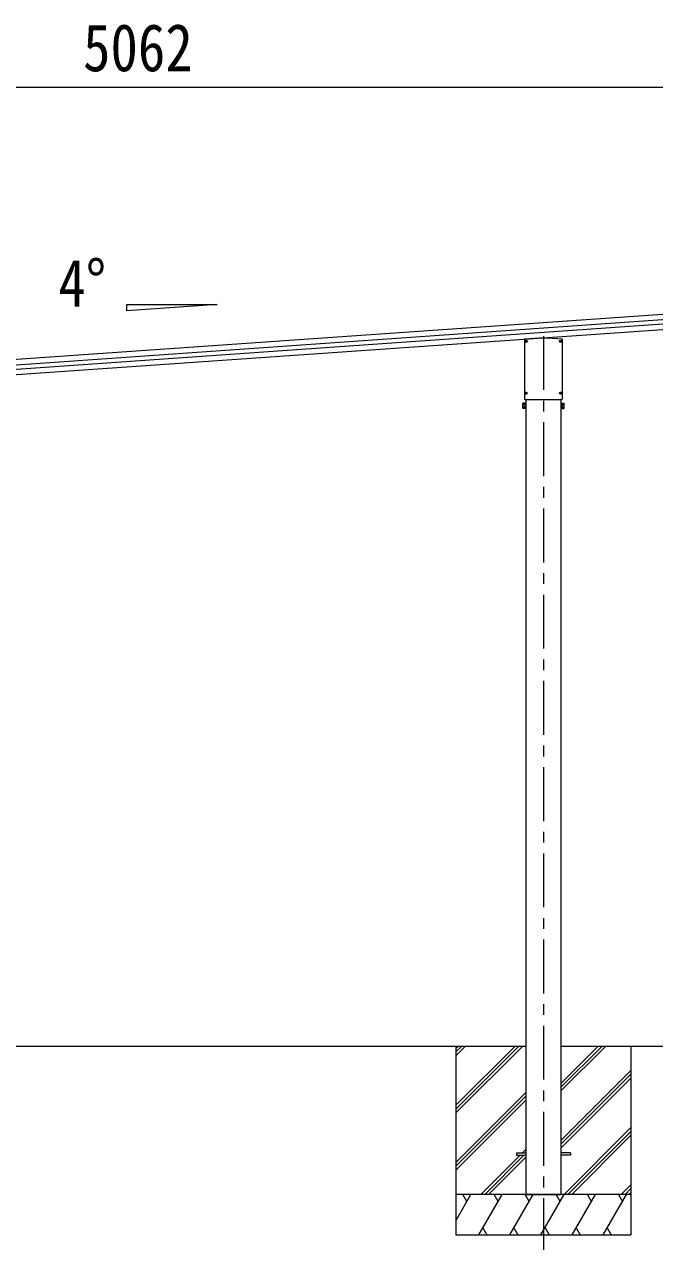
# Model space of a CAD drawing. Units: millimetres at full size; details may follow other scales. Extents: x -11243 to 11243, y -7760 to 7760.
# Drawn here: x 5141 to 7480, y -5141 to -622 of the extents above; entities that cross this region are included whole.
import ezdxf
from ezdxf.enums import TextEntityAlignment as Align

# ---------------------------------------------------------------- set-up
doc = ezdxf.new("R2010")
doc.units = ezdxf.units.MM
doc.header["$LTSCALE"] = 40
for name, pattern in [('CHAIN1', [8, 5, -1, 1, -1]), ('DASHED1', [1.8, 1.2, -0.6]), ('USER1', [13, 10, -1, 1, -1]), ('USER2', [15, 10, -1, 1, -1, 1, -1])]:
    doc.linetypes.add(name, pattern=pattern)
for name, color, linetype, lineweight in [('0-0_0', 7, 'Continuous', 9), ('0-1_本体', 5, 'CHAIN1', 9), ('0-3_ELV2', 4, 'Continuous', 9), ('0-6_OTH_LINE', 6, 'Continuous', 9), ('0-7_SHAPE', 4, 'Continuous', 9)]:
    doc.layers.add(name, color=color, linetype=linetype, lineweight=lineweight)
doc.styles.add('ＭＳ ゴシック', font='')
doc.styles.get('ＭＳ ゴシック').set_extended_font_data('MS Gothic')

msp = doc.modelspace()

# ---------------------------------------------------------------- linework, layer by layer
at = {"layer": '0-0_0'}
for p, q in [((7002.38, -4415.51), (4232.47, -4415.51)), ((6742.38, -4415.51), (6742.38, -5115.5)), ((6742.38, -4634.48), (6961.36, -4415.51)), ((6742.38, -4648.62), (6975.51, -4415.51)), ((6742.38, -4662.77), (6989.65, -4415.51)), ((6742.38, -4450.64), (6777.52, -4415.51)), ((6742.38, -4436.49), (6763.37, -4415.51)), ((6742.38, -4422.35), (6749.23, -4415.51)), ((8124.86, -4415.51), (7132.38, -4415.51)), ((7132.38, -4581.14), (7298.02, -4415.51)), ((7132.38, -4566.99), (7283.87, -4415.51)), ((7132.38, -4552.85), (7269.73, -4415.51)), ((7392.38, -4415.51), (7392.38, -5115.5)), ((7132.38, -4764.98), (7392.38, -4504.98)), ((7132.38, -4779.12), (7392.38, -4519.13)), ((7132.38, -4793.27), (7392.38, -4533.27)), ((6742.38, -4846.61), (7002.38, -4586.62)), ((6742.38, -4860.76), (7002.38, -4600.76)), ((6742.38, -4874.9), (7002.38, -4614.9)), ((7143.99, -4965.51), (7392.38, -4717.12)), ((7158.13, -4965.51), (7392.38, -4731.26)), ((7172.28, -4965.51), (7392.38, -4745.4)), ((6835.63, -4965.51), (6981.13, -4820.01)), ((6849.77, -4965.51), (6995.27, -4820.01)), ((6863.91, -4965.51), (7002.38, -4827.03)), ((6990.13, -4811.01), (7002.38, -4798.75)), ((6742.38, -5062.76), (6798.53, -4965.5)), ((7392.38, -4965.51), (6742.38, -4965.51)), ((6783.53, -4991.49), (6768.53, -4965.5)), ((6827.4, -5115.5), (6914, -4965.5)), ((6899, -4991.49), (6884, -4965.51)), ((6942.87, -5115.5), (7029.47, -4965.51)), ((7014.47, -4991.49), (6999.47, -4965.5)), ((7058.34, -5115.5), (7144.94, -4965.51)), ((7129.94, -4991.49), (7114.94, -4965.5)), ((7173.81, -5115.5), (7260.41, -4965.51)), ((7245.41, -4991.49), (7230.41, -4965.5)), ((7289.28, -5115.5), (7375.88, -4965.51)), ((7345.88, -4965.51), (7360.88, -4991.49)), ((7356.13, -4965.51), (7392.38, -4929.25)), ((7370.27, -4965.51), (7392.38, -4943.39)), ((7384.41, -4965.51), (7392.38, -4957.53)), ((6842.4, -5089.53), (6857.4, -5115.5)), ((6957.87, -5089.52), (6972.87, -5115.5)), ((7073.34, -5089.52), (7088.34, -5115.5)), ((7188.81, -5089.53), (7203.81, -5115.5)), ((7304.28, -5089.53), (7319.28, -5115.5)), ((6742.38, -5115.5), (7392.38, -5115.5))]:
    msp.add_line(p, q, dxfattribs=at)
at = {"layer": '0-0_0', "linetype": 'USER1'}
msp.add_line((7002.42, -4965.51), (7132.42, -4965.51), dxfattribs=at)
at = {"layer": '0-0_0', "linetype": 'DASHED1'}
msp.add_line((7017.38, -4965.51), (7117.38, -4965.51), dxfattribs=at)
at = {"layer": '0-1_本体'}
msp.add_line((7067.42, -1779.13), (7067.42, -5208.89), dxfattribs=at)
at = {"layer": '0-3_ELV2'}
for p, q in [((3142.42, -2002.97), (8004.98, -1662.97)), ((3143.84, -2023.28), (8006.4, -1683.28)), ((8007.6, -1700.49), (3145.04, -2040.51)), ((8009.02, -1720.8), (3146.46, -2060.82)), ((6997.24, -1791.76), (6997.24, -2012.4)), ((7001.18, -1797.92), (7002.29, -1797.9)), ((7001.18, -1798.92), (7002.29, -1798.94)), ((7002.29, -1797.9), (7002.81, -1797.8)), ((7002.29, -1798.94), (7002.81, -1799.04)), ((7002.91, -1797.28), (7002.81, -1797.8)), ((7002.91, -1799.56), (7002.81, -1799.04)), ((7002.92, -1796.18), (7002.91, -1797.28)), ((7002.92, -1800.67), (7002.91, -1799.56)), ((7003.92, -1796.18), (7003.94, -1797.28)), ((7003.92, -1800.67), (7003.94, -1799.56)), ((7003.94, -1797.28), (7004.04, -1797.8)), ((7003.94, -1799.56), (7004.04, -1799.04)), ((7004.56, -1797.9), (7004.04, -1797.8)), ((7004.56, -1798.94), (7004.04, -1799.04)), ((7005.67, -1797.92), (7004.56, -1797.9)), ((7005.67, -1798.92), (7004.56, -1798.94)), ((7051.87, -1786.54), (7051.9, -1787.54)), ((7082.98, -1786.54), (7082.95, -1787.54)), ((7136.21, -1790.26), (7082.98, -1786.54)), ((7129.18, -1797.92), (7130.29, -1797.9)), ((7129.18, -1798.92), (7130.29, -1798.94)), ((7130.29, -1797.9), (7130.81, -1797.8)), ((7130.29, -1798.94), (7130.81, -1799.04)), ((7130.91, -1797.28), (7130.81, -1797.8)), ((7130.91, -1799.56), (7130.81, -1799.04)), ((7130.92, -1796.18), (7130.91, -1797.28)), ((7130.92, -1800.67), (7130.91, -1799.56)), ((7131.92, -1796.18), (7131.94, -1797.28)), ((7131.92, -1800.67), (7131.94, -1799.56)), ((7131.94, -1797.28), (7132.04, -1797.8)), ((7131.94, -1799.56), (7132.04, -1799.04)), ((7132.56, -1797.9), (7132.04, -1797.8)), ((7132.56, -1798.94), (7132.04, -1799.04)), ((7133.67, -1797.92), (7132.56, -1797.9)), ((7133.67, -1798.92), (7132.56, -1798.94)), ((7137.61, -2012.4), (7137.61, -1791.76)), ((6990.92, -2029.22), (6991.68, -2027.91)), ((6990.92, -2046.22), (6990.92, -2029.22)), ((6997.92, -2027.91), (6991.68, -2027.91)), ((6997.92, -2032.81), (6991.68, -2032.81)), ((6997.92, -2027.91), (6997.92, -2047.54)), ((7000.42, -2028.4), (6997.92, -2028.4)), ((6998.74, -2013.9), (7136.11, -2013.9)), ((7002.42, -2027.1), (7000.42, -2027.1)), ((7001.18, -1990.42), (7002.29, -1990.4)), ((7001.18, -1991.42), (7002.29, -1991.44)), ((7002.29, -1990.4), (7002.81, -1990.3)), ((7002.29, -1991.44), (7002.81, -1991.54)), ((7002.42, -2013.9), (7002.42, -4965.51)), ((7002.91, -1989.78), (7002.81, -1990.3)), ((7002.91, -1992.06), (7002.81, -1991.54)), ((7002.92, -1988.68), (7002.91, -1989.78)), ((7002.92, -1993.17), (7002.91, -1992.06)), ((7003.92, -1988.68), (7003.94, -1989.78)), ((7003.92, -1993.17), (7003.94, -1992.06)), ((7003.94, -1989.78), (7004.04, -1990.3)), ((7003.94, -1992.06), (7004.04, -1991.54)), ((7004.56, -1990.4), (7004.04, -1990.3)), ((7004.56, -1991.44), (7004.04, -1991.54)), ((7005.67, -1990.42), (7004.56, -1990.4)), ((7005.67, -1991.42), (7004.56, -1991.44)), ((7129.18, -1990.48), (7130.29, -1990.46)), ((7129.18, -1991.48), (7130.29, -1991.5)), ((7130.29, -1990.46), (7130.81, -1990.36)), ((7130.29, -1991.5), (7130.81, -1991.6)), ((7130.91, -1989.84), (7130.81, -1990.36)), ((7130.91, -1992.12), (7130.81, -1991.6)), ((7130.92, -1988.73), (7130.91, -1989.84)), ((7130.92, -1993.22), (7130.91, -1992.12)), ((7131.92, -1988.73), (7131.94, -1989.84)), ((7131.92, -1993.22), (7131.94, -1992.12)), ((7131.94, -1989.84), (7132.04, -1990.36)), ((7131.94, -1992.12), (7132.04, -1991.6)), ((7132.56, -1990.46), (7132.04, -1990.36)), ((7132.56, -1991.5), (7132.04, -1991.6)), ((7132.42, -2013.9), (7132.42, -4965.51)), ((7132.42, -2027.1), (7134.42, -2027.1)), ((7133.67, -1990.48), (7132.56, -1990.46)), ((7133.67, -1991.48), (7132.56, -1991.5)), ((7134.42, -2028.4), (7136.92, -2028.4)), ((7136.92, -2027.91), (7136.92, -2047.54)), ((7136.92, -2027.91), (7143.17, -2027.91)), ((7136.92, -2032.81), (7143.17, -2032.81)), ((7143.92, -2029.22), (7143.17, -2027.91)), ((7143.92, -2046.22), (7143.92, -2029.22)), ((6990.92, -2046.22), (6991.68, -2047.54)), ((6997.92, -2042.63), (6991.68, -2042.63)), ((6997.92, -2047.54), (6991.68, -2047.54)), ((6997.92, -2046.8), (7000.42, -2046.8)), ((7136.92, -2046.8), (7134.42, -2046.8)), ((7136.92, -2042.63), (7143.17, -2042.63)), ((7136.92, -2047.54), (7143.17, -2047.54)), ((7143.92, -2046.22), (7143.17, -2047.54)), ((6967.38, -4811.01), (7002.38, -4811.01)), ((7167.38, -4811.01), (7132.38, -4811.01))]:
    msp.add_line(p, q, dxfattribs=at)
at = {"layer": '0-3_ELV2', "linetype": 'USER2'}
for p, q in [((6999.02, -1798.42), (7007.82, -1798.42)), ((7003.42, -1802.82), (7003.42, -1794.02)), ((7127.02, -1798.42), (7135.82, -1798.42)), ((7131.42, -1802.82), (7131.42, -1794.02)), ((7003.42, -1995.32), (7003.42, -1986.52)), ((7131.42, -1995.38), (7131.42, -1986.58)), ((6999.02, -1990.92), (7007.82, -1990.92)), ((7127.02, -1990.98), (7135.82, -1990.98))]:
    msp.add_line(p, q, dxfattribs=at)
at = {"layer": '0-3_ELV2'}
for points in [[(7082.98, -1786.54), (7051.87, -1786.54), (6998.64, -1790.26)], [(7000.42, -2027.1), (7000.42, -2048.1), (7002.42, -2048.1)], [(7134.42, -2027.1), (7134.42, -2048.1), (7132.42, -2048.1)], [(6967.38, -4811.01), (6967.38, -4820.01), (7002.38, -4820.01)], [(7167.38, -4811.01), (7167.38, -4820.01), (7132.38, -4820.01)]]:
    msp.add_lwpolyline(points, dxfattribs=at)
for centre in [(7003.42, -1798.42), (7131.42, -1798.42), (7003.42, -1990.92), (7131.42, -1990.98)]:
    msp.add_circle(centre, 4, dxfattribs=at)
for centre, radius, start, end in [((7003.42, -1798.42), 2.3, 167.44414, 192.55586), ((7003.42, -1798.42), 2.3, 77.44414, 102.55586), ((7003.42, -1798.42), 2.3, 257.44414, 282.55586), ((7003.42, -1798.42), 2.3, 347.44414, 12.55586), ((7131.42, -1798.42), 2.3, 167.44414, 192.55586), ((7131.42, -1798.42), 2.3, 77.44414, 102.55586), ((7131.42, -1798.42), 2.3, 257.44414, 282.55586), ((7131.42, -1798.42), 2.3, 347.44414, 12.55586), ((6995.27, -2030.36), 4.34, 145.61575, 214.38425), ((7007.17, -2037.72), 16.24, 162.41205, 197.58795), ((7003.42, -1990.92), 2.3, 167.44414, 192.55586), ((7003.42, -1990.92), 2.3, 77.44414, 102.55586), ((7003.42, -1990.92), 2.3, 257.44414, 282.55586), ((7003.42, -1990.92), 2.3, 347.44414, 12.55586), ((7131.42, -1990.98), 2.3, 167.44414, 192.55586), ((7131.42, -1990.98), 2.3, 77.44414, 102.55586), ((7131.42, -1990.98), 2.3, 257.44414, 282.55586), ((7131.42, -1990.98), 2.3, 347.44414, 12.55586), ((7127.68, -2037.72), 16.24, 342.41205, 17.58795), ((7139.58, -2030.36), 4.34, 325.61575, 34.38425), ((6995.27, -2045.08), 4.34, 145.61575, 214.38425), ((7139.58, -2045.08), 4.34, 325.61575, 34.38425)]:
    msp.add_arc(centre, radius, start, end, dxfattribs=at)
for centre, major_axis, ratio, start_param, end_param in [((6998.74, -1791.76), (1.02, 1.1), 0.998844, 0.8220427, 2.31955), ((7136.11, -1791.76), (-1.02, 1.1), 0.998844, 3.9636353, 5.4611426), ((6998.74, -2012.4), (1.06, -1.06), 0.998765, 3.9288543, 5.4959237), ((7136.11, -2012.4), (1.06, 1.06), 0.998765, 3.9288543, 5.4959237)]:
    msp.add_ellipse(centre, major_axis=major_axis, ratio=ratio, start_param=start_param, end_param=end_param, dxfattribs=at)
at = {"layer": '0-6_OTH_LINE'}
msp.add_line((8089.55, -856.81), (3027.71, -856.81), dxfattribs=at)
at = {"layer": '0-7_SHAPE'}
for p, q in [((5520.51, -1661.96), (5856.51, -1661.96)), ((5520.51, -1685.45), (5520.51, -1661.96)), ((5856.51, -1661.96), (5520.51, -1685.45))]:
    msp.add_line(p, q, dxfattribs=at)

# ---------------------------------------------------------------- texts
at = {"layer": '0-6_OTH_LINE', "color": 7, "style": 'ＭＳ ゴシック', "width": 0.85}
msp.add_text('5062', height=176, dxfattribs=at).set_placement((5358.63, -848.81), align=Align.BOTTOM_LEFT)
at = {"layer": '0-7_SHAPE', "color": 7, "style": 'ＭＳ ゴシック', "width": 0.85}
msp.add_text('4°', height=176, dxfattribs=at).set_placement((5267.05, -1723.17), align=Align.BOTTOM_LEFT)

doc.saveas('drawing.dxf')
